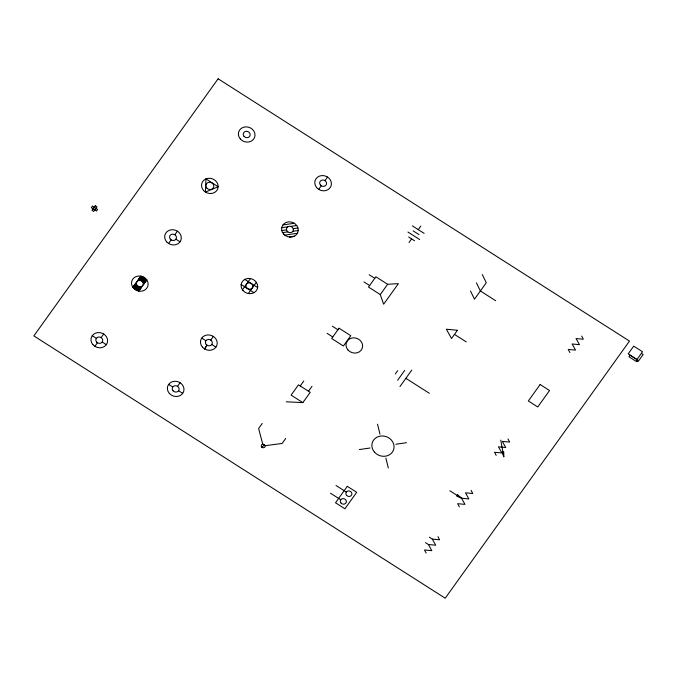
<?xml version="1.0" encoding="UTF-8"?>
<svg xmlns="http://www.w3.org/2000/svg" width="677" height="677" viewBox="0 0 677 677"><rect width="100%" height="100%" fill="white"/><g stroke="black" fill="none" stroke-linecap="round" stroke-linejoin="round"><path stroke-width="1.02" d="M503.764 456.721L503.773 451.889L502.063 452.041L503.764 456.721L500.768 440.118M204.572 348.926L207.086 345.219L204.522 348.9M92.994 208.753L94.078 207.238M94.865 209.946L95.948 208.431M132.87 287.344L140.909 276.131M94.865 346.345L97.446 342.748M101.135 337.603L103.708 334.006M168.573 243.5L171.154 239.903M174.835 234.758L177.416 231.162M138.743 291.093L146.791 279.872M242.434 289.781L250.473 278.56M177.526 386.313L180.107 382.717M213.306 336.393L210.818 340.116M318.681 189.365L321.253 185.769M324.943 180.624L327.524 177.027M248.307 293.522L256.355 282.309M262.211 423.463L258.631 428.456L262.744 444.214M300.241 385.966L303.77 381.041M262.168 447.412L264.233 444.535M409.035 242.484L411.616 238.888M418.251 229.63L420.832 226.033M308.467 391.213L311.995 386.288M380.271 294.571L387.642 284.289L398.381 283.638L383.639 304.21L380.271 294.571L368.516 287.073L375.887 276.791L387.642 284.289M302.856 402.62L310.227 392.338L298.472 384.841L291.102 395.131L302.856 402.62L286.261 401.791M285.719 438.451L282.14 443.443L265.105 445.72M395.292 373.975L397.644 370.683M397.627 380.262L404.711 370.387M399.972 386.55L411.768 370.091M289.384 237.043L294.377 236.205M281.801 230.603L286.515 229.816M293.234 228.708L297.948 227.929M282.91 224.942L294.309 223.275M281.717 227.7L287.843 226.803M290.602 226.406L296.729 225.509M284.772 235.122L297.423 233.277M359.352 449.57L370.014 448.013M395.859 444.247L406.522 442.69M282.58 232.575L287.869 231.898M292.938 231.246L298.235 230.569M429.362 537.216L432.307 539.095L439.601 539.789L437.96 536.641M425.469 542.641L428.414 544.52L435.717 545.213L432.307 539.095M641.39 353.377L643.15 354.503L638.14 361.493L636.38 360.376L642.524 351.752L633.706 346.133L628.18 353.851L636.998 359.47M412.378 225.881L424.132 233.379M413.105 230.84L418.978 234.589M407.952 232.059L419.706 239.548M408.68 237.018L414.552 240.758M495.716 300.749L480.382 290.975L476.422 282.808M369.151 274.744L374.787 278.332M454.479 334.396L466.233 341.885M363.989 281.945L369.625 285.533M332.297 326.17L337.933 329.758M405.87 378.325L429.379 393.312M244.829 279.381L257.649 287.556M327.143 333.363L332.771 336.96M175.935 239.201L180.048 241.824M241.139 284.526L253.96 292.701M93.079 208.846L94.738 209.904M449.833 490.749L461.587 498.238L468.882 498.932L465.471 492.814L472.774 493.508L471.133 490.36M201.754 338.077L205.918 340.734M211.791 344.483L215.955 347.132M336.02 485.494L346.302 492.052M92.241 335.682L96.354 338.305M102.227 342.046L106.34 344.669M168.632 384.392L172.745 387.016M178.626 390.764L182.739 393.388M330.486 493.211L340.776 499.77M461.579 498.255L464.981 504.382L457.677 503.688L459.336 506.811M428.406 544.536L431.808 550.663L424.513 549.969L426.171 553.092M569.899 352.548L568.24 349.425L575.535 350.111L572.133 343.984L579.444 344.661L576.034 338.542L583.337 339.236L581.695 336.088M496.19 455.393L494.532 452.27L501.835 452.964L498.433 446.828L505.736 447.514L502.326 441.387L509.629 442.081L507.987 438.933M482.312 274.583L486.272 282.741L474.484 299.2L470.523 291.034M377.529 424.208L379.975 434.118M385.898 458.143L388.344 468.052M138.937 290.831A8.09 7.244 19.4 0 1 133.056 287.082M140.723 276.394A8.09 7.244 19.4 0 1 146.596 280.143M140.291 276.995A7.354 6.584 19.4 0 1 146.164 280.743M139.894 277.545A6.702 6 19.4 0 1 145.767 281.293M139.42 278.205A5.958 5.331 19.4 0 1 145.293 281.954M140.74 288.317A5.221 4.671 19.4 0 1 134.858 284.568M138.98 278.899A5.221 4.671 19.4 0 1 144.785 282.605M141.248 287.598A4.544 4.062 19.4 0 1 135.375 283.849M138.421 279.618A4.544 4.062 19.4 0 1 144.277 283.358M137.761 280.523A3.876 3.47 19.4 0 1 143.634 284.272M139.327 290.289A7.43 6.652 19.4 0 1 133.454 286.54M139.8 289.621A6.643 5.949 19.4 0 1 133.928 285.88M140.232 289.02A5.966 5.34 19.4 0 1 134.359 285.271M142.001 286.549A3.8 3.393 19.4 0 1 136.128 282.8M139.157 290.526A7.718 6.905 19.4 0 1 133.276 286.777M140.503 276.698A7.718 6.905 19.4 0 1 146.376 280.447M139.572 289.942A7.015 6.279 19.4 0 1 133.699 286.193M140.08 277.282A7.015 6.279 19.4 0 1 145.961 281.031M140.012 289.333A6.313 5.653 19.4 0 1 134.131 285.584M139.648 277.892A6.313 5.653 19.4 0 1 145.521 281.64M140.469 288.698A5.611 5.018 19.4 0 1 134.588 284.949M139.191 278.526A5.611 5.018 19.4 0 1 145.064 282.275M140.96 288.004A4.908 4.392 19.4 0 1 135.087 284.255M138.692 279.22A4.908 4.392 19.4 0 1 144.573 282.969M141.544 287.192A4.206 3.766 19.4 0 1 135.671 283.443M138.116 280.033A4.206 3.766 19.4 0 1 143.989 283.781M205.952 178.931L205.427 192.082L218.172 186.717L205.952 178.931M92.427 206.18L91.336 207.695L96.523 211.004L97.606 209.489L92.427 206.18M95.296 205.766L91.996 210.361L93.654 211.419L96.946 206.815L95.296 205.766M218.121 78.794L33.85 335.91L445.212 598.206L629.483 341.09L218.121 78.794M339.033 328.218L331.662 338.5L343.417 345.998L350.788 335.707L339.033 328.218M457.424 330.283L451.525 338.508L446.338 329.2L457.424 330.283M347.301 486.323L335.513 502.783L344.915 508.774L356.703 492.323L347.301 486.323M457.635 494.785L456.713 496.072L461.587 498.238L457.635 494.785M540.136 384.519L528.339 400.97L537.75 406.962L549.538 390.511L540.136 384.519M630.092 355.247L628.992 356.787L636.702 361.704L637.81 360.164L630.092 355.247M133.471 288.123A8.42 7.532 19.4 0 0 147.662 286.693A8.42 7.532 19.4 0 0 138.353 276.021A8.42 7.532 19.4 0 0 133.471 288.123M137.177 285.491A3.503 3.14 19.4 0 0 143.092 284.899A3.503 3.14 19.4 0 0 139.217 280.447A3.503 3.14 19.4 0 0 137.177 285.491M92.927 344.686A8.42 7.532 19.4 0 0 107.118 343.256A8.42 7.532 19.4 0 0 97.818 332.585A8.42 7.532 19.4 0 0 92.927 344.686M96.642 342.054A3.503 3.14 19.4 0 0 102.549 341.462A3.503 3.14 19.4 0 0 98.673 337.011A3.503 3.14 19.4 0 0 96.642 342.054M166.635 241.841A8.42 7.532 19.4 0 0 180.827 240.411A8.42 7.532 19.4 0 0 171.526 229.74A8.42 7.532 19.4 0 0 166.635 241.841M170.35 239.209A3.503 3.14 19.4 0 0 176.257 238.617A3.503 3.14 19.4 0 0 172.381 234.166A3.503 3.14 19.4 0 0 170.35 239.209M206.807 188.062A4.028 3.605 19.4 0 0 213.593 187.385A4.028 3.605 19.4 0 0 209.142 182.274A4.028 3.605 19.4 0 0 206.807 188.062M203.489 190.415A8.42 7.532 19.4 0 0 217.681 188.993A8.42 7.532 19.4 0 0 208.381 178.313A8.42 7.532 19.4 0 0 203.489 190.415M244.05 136.365A3.503 3.14 19.4 0 0 249.965 135.772A3.503 3.14 19.4 0 0 246.089 131.321A3.503 3.14 19.4 0 0 244.05 136.365M240.343 138.997A8.42 7.532 19.4 0 0 254.535 137.566A8.42 7.532 19.4 0 0 245.235 126.895A8.42 7.532 19.4 0 0 240.343 138.997M173.058 390.79A3.503 3.14 19.4 0 0 178.956 390.138A3.503 3.14 19.4 0 0 175.038 385.729A3.503 3.14 19.4 0 0 173.058 390.79M169.385 393.455A8.42 7.532 19.4 0 0 183.543 391.898A8.42 7.532 19.4 0 0 174.133 381.303A8.42 7.532 19.4 0 0 169.385 393.455M202.448 347.149A8.479 7.582 19.4 0 0 216.742 345.71A8.479 7.582 19.4 0 0 207.374 334.963A8.479 7.582 19.4 0 0 202.448 347.149M206.206 344.483A3.503 3.14 19.4 0 0 212.121 343.891A3.503 3.14 19.4 0 0 208.245 339.448A3.503 3.14 19.4 0 0 206.206 344.483M246.741 287.92A3.503 3.14 19.4 0 0 252.656 287.327A3.503 3.14 19.4 0 0 248.781 282.876A3.503 3.14 19.4 0 0 246.741 287.92M243.035 290.551A8.42 7.532 19.4 0 0 257.226 289.121A8.42 7.532 19.4 0 0 247.917 278.45A8.42 7.532 19.4 0 0 243.035 290.551M287.285 231.356A3.503 3.14 19.4 0 0 293.192 230.764A3.503 3.14 19.4 0 0 289.316 226.313A3.503 3.14 19.4 0 0 287.285 231.356M283.57 233.988A8.42 7.532 19.4 0 0 297.762 232.558A8.42 7.532 19.4 0 0 288.461 221.887A8.42 7.532 19.4 0 0 283.57 233.988M316.574 187.512A8.42 7.532 19.4 0 0 330.841 186.497A8.42 7.532 19.4 0 0 321.888 175.58A8.42 7.532 19.4 0 0 316.574 187.512M320.382 184.99A3.503 3.14 19.4 0 0 326.322 184.576A3.503 3.14 19.4 0 0 322.59 180.023A3.503 3.14 19.4 0 0 320.382 184.99M261.72 447.023A1.963 1.76 19.4 0 0 265.029 446.693A1.963 1.76 19.4 0 0 262.862 444.205A1.963 1.76 19.4 0 0 261.72 447.023M347.961 349.958A8.42 7.532 19.4 0 0 362.153 348.537A8.42 7.532 19.4 0 0 352.852 337.865A8.42 7.532 19.4 0 0 347.961 349.958M346.556 495.336A3.072 2.75 19.4 0 0 351.727 494.819A3.072 2.75 19.4 0 0 348.333 490.927A3.072 2.75 19.4 0 0 346.556 495.336M341.022 503.053A3.072 2.75 19.4 0 0 346.201 502.529A3.072 2.75 19.4 0 0 342.807 498.636A3.072 2.75 19.4 0 0 341.022 503.053M374.483 452.143A11.221 10.045 19.4 0 0 393.405 450.239A11.221 10.045 19.4 0 0 380.999 436.005A11.221 10.045 19.4 0 0 374.483 452.143"/></g></svg>
